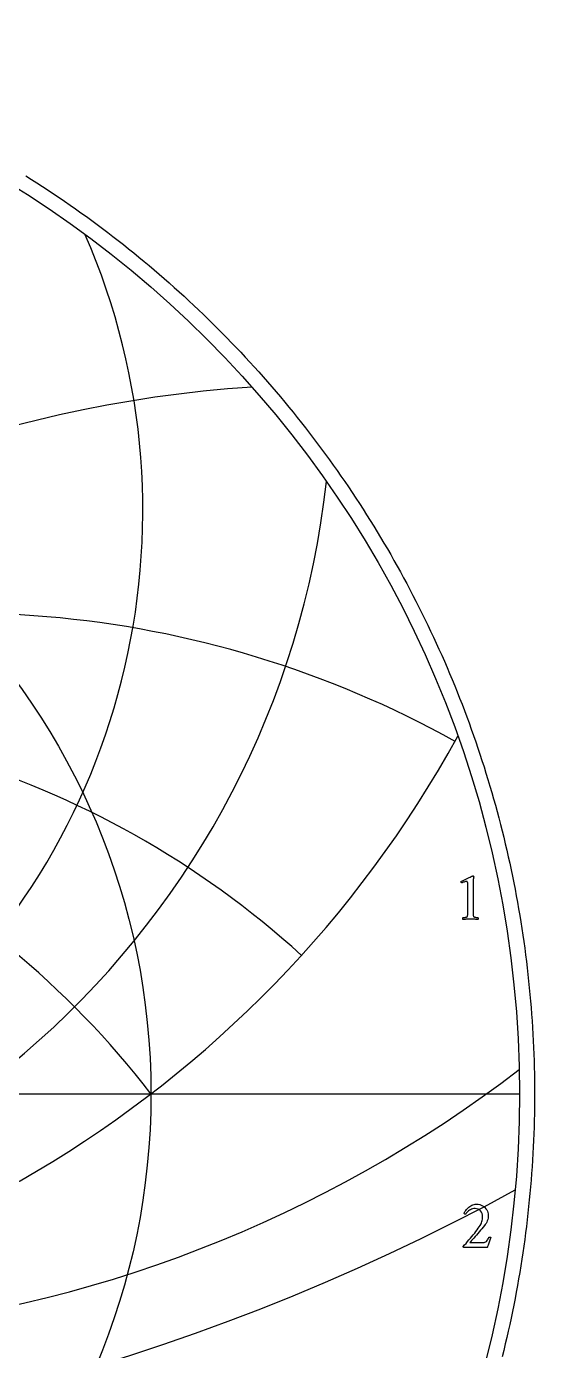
# Model space of a CAD drawing. Header units: millimetres. Extents: x -32.4 to 32.4, y -32.4 to 33.4.
# Drawn here: x 17.16 to 32.35, y -7.67 to 31.9 of the extents above; entities that cross this region are included whole.
import ezdxf

# ---------------------------------------------------------------- set-up
doc = ezdxf.new("R2010")
doc.units = ezdxf.units.MM
for name, color, linetype in [('CUT_OUTER', 1, 'Continuous'), ('ENGRAVE', 7, 'Continuous'), ('ENGRAVE_FINE', 8, 'Continuous'), ('TEXT', 5, 'Continuous')]:
    doc.layers.add(name, color=color, linetype=linetype)

msp = doc.modelspace()

# ---------------------------------------------------------------- linework, layer by layer
at = {"layer": 'CUT_OUTER'}
msp.add_lwpolyline([(17.1391, 27.4367), (17.3072, 27.331), (17.4745, 27.2243), (17.6413, 27.1166), (17.8073, 27.0078), (17.9727, 26.898), (18.1374, 26.7873), (18.3014, 26.6755), (18.4648, 26.5627), (18.6274, 26.4489), (18.7893, 26.3341), (18.9506, 26.2183), (19.1111, 26.1015), (19.2709, 25.9838), (19.4299, 25.865), (19.5883, 25.7453), (19.7459, 25.6246), (19.9027, 25.503), (20.0589, 25.3804), (20.2142, 25.2568), (20.3688, 25.1323), (20.5226, 25.0069), (20.6757, 24.8805), (20.828, 24.7532), (20.9794, 24.6249), (21.1301, 24.4957), (21.28, 24.3656), (21.4292, 24.2346), (21.5774, 24.1026), (21.7249, 23.9698), (21.8716, 23.836), (22.0174, 23.7014), (22.1625, 23.5658), (22.3066, 23.4294), (22.45, 23.2921), (22.5925, 23.1539), (22.7341, 23.0148), (22.8749, 22.8749), (23.0148, 22.7341), (23.1539, 22.5925), (23.2921, 22.45), (23.4294, 22.3066), (23.5658, 22.1625), (23.7014, 22.0174), (23.836, 21.8716), (23.9698, 21.7249), (24.1026, 21.5774), (24.2346, 21.4292), (24.3656, 21.28), (24.4957, 21.1301), (24.6249, 20.9794), (24.7532, 20.828), (24.8805, 20.6757), (25.0069, 20.5226), (25.1323, 20.3688), (25.2568, 20.2142), (25.3804, 20.0589), (25.503, 19.9027), (25.6246, 19.7459), (25.7453, 19.5883), (25.865, 19.4299), (25.9838, 19.2709), (26.1015, 19.1111), (26.2183, 18.9506), (26.3341, 18.7893), (26.4489, 18.6274), (26.5627, 18.4648), (26.6755, 18.3014), (26.7873, 18.1374), (26.898, 17.9727), (27.0078, 17.8073), (27.1166, 17.6413), (27.2243, 17.4745), (27.331, 17.3072), (27.4367, 17.1391), (27.5413, 16.9705), (27.645, 16.8012), (27.7475, 16.6312), (27.849, 16.4607), (27.9495, 16.2895), (28.0489, 16.1177), (28.1473, 15.9453), (28.2446, 15.7722), (28.3409, 15.5986), (28.436, 15.4245), (28.5302, 15.2497), (28.6232, 15.0743), (28.7151, 14.8984), (28.806, 14.722), (28.8958, 14.5449), (28.9845, 14.3674), (29.0721, 14.1892), (29.1586, 14.0106), (29.2441, 13.8314), (29.3284, 13.6517), (29.4116, 13.4715), (29.4937, 13.2908), (29.5747, 13.1096), (29.6546, 12.9278), (29.7333, 12.7456), (29.811, 12.563), (29.8875, 12.3798), (29.9629, 12.1962), (30.0372, 12.0121), (30.1103, 11.8276), (30.1823, 11.6426), (30.2532, 11.4572), (30.3229, 11.2713), (30.3915, 11.0851), (30.459, 10.8984), (30.5252, 10.7113), (30.5904, 10.5238), (30.6544, 10.3359), (30.7172, 10.1476), (30.7789, 9.9589), (30.8395, 9.7699), (30.8988, 9.5805), (30.957, 9.3907), (31.0141, 9.2006), (31.0699, 9.0101), (31.1246, 8.8193), (31.1782, 8.6282), (31.2305, 8.4367), (31.2817, 8.2449), (31.3317, 8.0528), (31.3805, 7.8604), (31.4282, 7.6677), (31.4746, 7.4747), (31.5199, 7.2815), (31.564, 7.0879), (31.6069, 6.8941), (31.6486, 6.7001), (31.6891, 6.5057), (31.7284, 6.3112), (31.7665, 6.1164), (31.8035, 5.9213), (31.8392, 5.7261), (31.8737, 5.5306), (31.9071, 5.3349), (31.9392, 5.1391), (31.9701, 4.943), (31.9999, 4.7467), (32.0284, 4.5503), (32.0557, 4.3537), (32.0818, 4.1569), (32.1067, 3.96), (32.1304, 3.7629), (32.1529, 3.5657), (32.1742, 3.3683), (32.1942, 3.1709), (32.2131, 2.9733), (32.2307, 2.7755), (32.2471, 2.5777), (32.2623, 2.3798), (32.2763, 2.1818), (32.2891, 1.9837), (32.3007, 1.7856), (32.311, 1.5873), (32.3202, 1.3891), (32.3281, 1.1907), (32.3348, 0.9923), (32.3403, 0.7939), (32.3445, 0.5955), (32.3476, 0.397), (32.3494, 0.1985), (32.35, 0), (32.3494, -0.1985), (32.3476, -0.397), (32.3445, -0.5955), (32.3403, -0.7939), (32.3348, -0.9923), (32.3281, -1.1907), (32.3202, -1.3891), (32.311, -1.5873), (32.3007, -1.7856), (32.2891, -1.9837), (32.2763, -2.1818), (32.2623, -2.3798), (32.2471, -2.5777), (32.2307, -2.7755), (32.2131, -2.9733), (32.1942, -3.1709), (32.1742, -3.3683), (32.1529, -3.5657), (32.1304, -3.7629), (32.1067, -3.96), (32.0818, -4.1569), (32.0557, -4.3537), (32.0284, -4.5503), (31.9999, -4.7467), (31.9701, -4.943), (31.9392, -5.1391), (31.9071, -5.3349), (31.8737, -5.5306), (31.8392, -5.7261), (31.8035, -5.9213), (31.7665, -6.1164), (31.7284, -6.3112), (31.6891, -6.5057), (31.6486, -6.7001), (31.6069, -6.8941), (31.564, -7.0879), (31.5199, -7.2815), (31.4746, -7.4747), (31.4282, -7.6677), (31.3805, -7.8604)], dxfattribs=at)
at = {"layer": 'ENGRAVE'}
msp.add_lwpolyline([(-31.9, 0), (31.9, 0)], dxfattribs=at)
for radius in [31.9, 20.8814]:
    msp.add_circle((0, 0), radius, dxfattribs=at)
for centre, radius, start, end in [((0, 17.4239), 20.6379, 156.38511, 23.61489), ((0, 21.1735), 26.2831, 186.26753, 353.73247), ((0, 27.2132), 34.3015, 208.80523, 331.19477), ((0, -16.0229), 26.3204, 37.5, 142.5), ((0, -16.0229), 26.3204, 37.5, 142.5), ((8.4015, 31.355), 38.5973, 274.86999, 307.48796)]:
    msp.add_arc(centre, radius, start, end, dxfattribs=at)
at = {"layer": 'ENGRAVE_FINE'}
for centre, radius, start, end in [((26.3204, -16.0229), 37.2227, 93.71916, 163.99261), ((26.3204, -16.0229), 37.2227, 93.71916, 163.99261), ((15.1961, -16.0229), 30.3922, 60.90697, 157.82297), ((15.1961, -16.0229), 30.3922, 60.90697, 157.82297), ((7.0525, -16.0229), 27.2489, 47.7278, 150.80087), ((7.0525, -16.0229), 27.2489, 47.7278, 150.80087), ((0, 55.2682), 66.2544, 241.345817, 298.654183)]:
    msp.add_arc(centre, radius, start, end, dxfattribs=at)
at = {"layer": 'TEXT'}
for points in [[(30.355, 5.4513), (30.355, 6.2698), (30.3544, 6.2899), (30.3527, 6.3066), (30.3498, 6.32), (30.3457, 6.3299), (30.3402, 6.3372), (30.333, 6.3424), (30.3241, 6.3455), (30.3136, 6.3465), (30.3006, 6.3455), (30.2845, 6.3426), (30.2654, 6.3378), (30.2431, 6.331), (30.2207, 6.3235), (30.2011, 6.3167), (30.1844, 6.3106), (30.1706, 6.3051), (30.1624, 6.3127), (30.1566, 6.3211), (30.1531, 6.3303), (30.1519, 6.3403), (30.1519, 6.3404), (30.1519, 6.3408), (30.1519, 6.3415), (30.1519, 6.3424), (30.1522, 6.3461), (30.153, 6.3491), (30.1543, 6.3513), (30.1561, 6.3527), (30.1973, 6.3714), (30.2382, 6.3903), (30.2787, 6.4093), (30.3187, 6.4284), (30.3569, 6.4467), (30.3918, 6.4633), (30.4233, 6.4783), (30.4514, 6.4916), (30.4746, 6.5025), (30.4915, 6.5102), (30.5021, 6.5149), (30.5063, 6.5164), (30.5104, 6.5164), (30.5152, 6.5157), (30.5192, 6.5133), (30.5225, 6.5094), (30.5249, 6.504), (30.5269, 6.4981), (30.5286, 6.4926), (30.53, 6.4877), (30.5311, 6.4833), (30.5306, 6.4801), (30.5291, 6.4706), (30.5265, 6.4547), (30.5229, 6.4325), (30.5192, 6.4045), (30.5166, 6.3711), (30.5151, 6.3325), (30.5146, 6.2885), (30.5146, 5.4513), (30.5146, 5.4289), (30.5148, 5.4073), (30.5151, 5.3864), (30.5156, 5.3663), (30.5166, 5.3476), (30.5185, 5.3306), (30.5212, 5.3154), (30.5249, 5.3021), (30.5284, 5.297), (30.5348, 5.2923), (30.544, 5.2877), (30.556, 5.2834), (30.5697, 5.2796), (30.5837, 5.2765), (30.5982, 5.2739), (30.613, 5.2721), (30.6269, 5.2707), (30.6386, 5.2697), (30.6482, 5.2691), (30.6555, 5.2689), (30.6583, 5.264), (30.6604, 5.2575), (30.6619, 5.2495), (30.6627, 5.2399), (30.6627, 5.2303), (30.6614, 5.2223), (30.659, 5.2158), (30.6555, 5.2109), (30.625, 5.2129), (30.5959, 5.2148), (30.5681, 5.2166), (30.5415, 5.2182), (30.5151, 5.2195), (30.4876, 5.2205), (30.4591, 5.2211), (30.4296, 5.2213), (30.4012, 5.2211), (30.3742, 5.2205), (30.3484, 5.2195), (30.3239, 5.2182), (30.2992, 5.2166), (30.2726, 5.2148), (30.2443, 5.2129), (30.2141, 5.2109), (30.2105, 5.2158), (30.2081, 5.2223), (30.2069, 5.2303), (30.2068, 5.2399), (30.2077, 5.2495), (30.2092, 5.2575), (30.2113, 5.264), (30.2141, 5.2689), (30.2214, 5.2691), (30.2309, 5.2697), (30.2426, 5.2707), (30.2566, 5.2721), (30.2714, 5.2739), (30.2858, 5.2765), (30.2999, 5.2796), (30.3136, 5.2834), (30.3255, 5.2877), (30.3343, 5.2923), (30.34, 5.297), (30.3426, 5.3021), (30.3463, 5.3154), (30.3493, 5.3306), (30.3515, 5.3476), (30.3529, 5.3663), (30.3538, 5.3864), (30.3545, 5.4073), (30.3549, 5.4289), (30.355, 5.4513)], [(31.0475, -4.2907), (31.037, -4.3165), (31.0263, -4.3438), (31.0153, -4.3729), (31.004, -4.4037), (30.9928, -4.4347), (30.9822, -4.4646), (30.9721, -4.4932), (30.9625, -4.5208), (30.954, -4.5455), (30.947, -4.5658), (30.9416, -4.5818), (30.9377, -4.5933), (30.2372, -4.5933), (30.2341, -4.5909), (30.2308, -4.5879), (30.2273, -4.5842), (30.2238, -4.5798), (30.2206, -4.5754), (30.2183, -4.5713), (30.217, -4.5676), (30.2165, -4.5643), (30.2593, -4.5161), (30.3025, -4.4669), (30.3463, -4.4166), (30.3906, -4.3653), (30.4346, -4.3137), (30.4776, -4.2623), (30.5196, -4.2111), (30.5605, -4.1602), (30.5995, -4.1105), (30.6356, -4.0628), (30.6689, -4.0172), (30.6994, -3.9737), (30.7277, -3.9295), (30.7504, -3.8882), (30.7676, -3.8497), (30.7791, -3.8141), (30.7869, -3.7795), (30.7924, -3.7442), (30.7957, -3.7081), (30.7968, -3.6711), (30.7928, -3.6214), (30.781, -3.5758), (30.7612, -3.5344), (30.7336, -3.4971), (30.6998, -3.4662), (30.6618, -3.4442), (30.6195, -3.431), (30.573, -3.4266), (30.5338, -3.4288), (30.4973, -3.4354), (30.4634, -3.4464), (30.432, -3.4618), (30.4034, -3.4798), (30.3776, -3.4986), (30.3547, -3.5182), (30.3346, -3.5385), (30.3175, -3.5579), (30.3036, -3.5748), (30.2927, -3.589), (30.2849, -3.6007), (30.2786, -3.5998), (30.2722, -3.5973), (30.2657, -3.5931), (30.259, -3.5872), (30.2531, -3.5809), (30.2489, -3.5756), (30.2464, -3.5711), (30.2455, -3.5675), (30.25, -3.5566), (30.2572, -3.5424), (30.2671, -3.525), (30.2797, -3.5043), (30.2951, -3.4818), (30.3131, -3.4587), (30.3339, -3.4352), (30.3574, -3.4111), (30.3833, -3.3876), (30.4111, -3.366), (30.4408, -3.3462), (30.4725, -3.3282), (30.5061, -3.3132), (30.5416, -3.3025), (30.5791, -3.2961), (30.6185, -3.294), (30.6661, -3.297), (30.7115, -3.3062), (30.7547, -3.3214), (30.7957, -3.3427), (30.8335, -3.3688), (30.8672, -3.3984), (30.8967, -3.4315), (30.9221, -3.4681), (30.9425, -3.507), (30.9571, -3.5473), (30.9658, -3.5889), (30.9688, -3.6318), (30.9668, -3.6746), (30.961, -3.7162), (30.9513, -3.7565), (30.9377, -3.7955), (30.9207, -3.8332), (30.9009, -3.8696), (30.8782, -3.9047), (30.8527, -3.9385), (30.8165, -3.9827), (30.7784, -4.0283), (30.7383, -4.0754), (30.6963, -4.1239), (30.6538, -4.1724), (30.6126, -4.2193), (30.5725, -4.2646), (30.5336, -4.3084), (30.4972, -4.3492), (30.4647, -4.3858), (30.4361, -4.4181), (30.4113, -4.4462), (30.8133, -4.4462), (30.842, -4.4438), (30.868, -4.4366), (30.8912, -4.4246), (30.9118, -4.4078), (30.9306, -4.3861), (30.9488, -4.3594), (30.9664, -4.3276), (30.9833, -4.2907), (30.9862, -4.2853), (30.991, -4.2814), (30.9976, -4.2791), (31.0061, -4.2783), (31.0097, -4.2786), (31.0143, -4.2794), (31.02, -4.2806), (31.0268, -4.2825), (31.0335, -4.2845), (31.0392, -4.2866), (31.0439, -4.2887), (31.0475, -4.2907)]]:
    msp.add_lwpolyline(points, close=True, dxfattribs=at)

doc.saveas('drawing.dxf')
